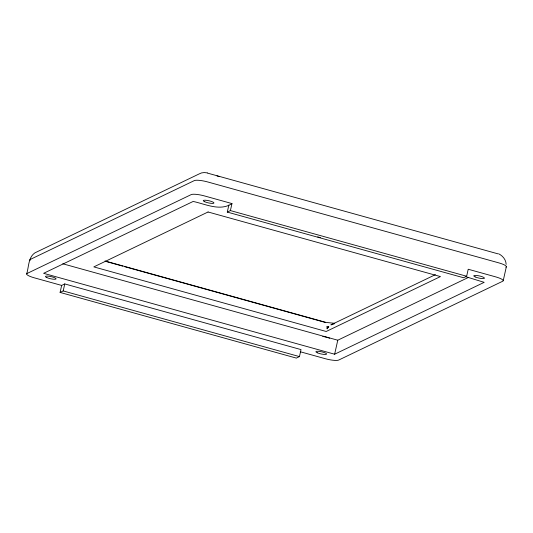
<?xml version="1.0" encoding="UTF-8"?>
<svg xmlns="http://www.w3.org/2000/svg" width="533" height="533" viewBox="0 0 533 533"><rect width="100%" height="100%" fill="white"/><g stroke="black" fill="none" stroke-linecap="round" stroke-linejoin="round"><path stroke-width="0.8" d="M26.65 273.942C28.942 266.96 28.089 257.486 34.905 252.862L198.989 174.005L201.494 172.925L204.206 172.565L207.67 172.919M60.089 292.43L61.655 285.428L64.766 283.929L301.012 349.595L299.453 356.597L296.335 358.096L60.089 292.43L63.2 290.931L299.453 356.597M63.2 290.931L64.766 283.929M300.246 351.747L325.29 358.709A10.986 2.212 12.6 0 0 338.675 360.068L502.766 281.211A10.986 2.212 12.6 0 0 495.61 276.854L468.214 269.245L466.648 276.247L463.537 277.74L227.291 212.074L228.857 205.072M227.291 212.074L230.403 210.575L231.968 203.573L204.579 195.957A10.986 2.212 12.6 0 0 191.194 194.605L27.103 273.462A10.986 2.212 12.6 0 0 34.265 277.813L61.655 285.428M231.968 203.573C220.069 211.581 205.498 204.026 193.153 201.447L43.606 273.322L334.637 354.218L337.769 340.214L468.62 277.327M503.219 280.724L506.35 266.72M328.754 326.616L327.162 328.861L326.896 326.416L328.754 326.616L327.102 328.335M435.408 274.655L330.873 324.89L334.731 323.631M334.637 354.218L484.184 282.343L466.049 276.78M334.551 323.298L326.096 322.425L105.001 260.97M207.743 173.172L497.969 253.841M230.403 210.575L466.648 276.247M106.68 261.67L122.71 266.127M124.309 266.573L325.436 322.478M62.774 263.775L337.769 340.214M317.741 236.859L320.373 237.671M498.695 253.815C502.772 255.82 505.99 259.711 506.15 264.388M217.004 175.903A10.254 2.065 12.6 0 1 219.389 176.643M505.897 267.206A10.986 2.212 12.6 0 0 498.735 262.849L207.71 181.953A10.986 2.212 12.6 0 0 194.325 180.6L30.234 259.458A10.986 2.212 12.6 0 0 30.055 260.584M322.745 336.423A10.254 2.065 12.6 0 1 329.667 338.195M208.063 211.987L93.828 266.893L326.203 331.486L440.445 276.58L208.063 211.987M317.335 352.793A5.497 1.106 12.6 0 0 326.383 354.285A5.497 1.106 12.6 0 0 320.033 351.494A5.497 1.106 12.6 0 0 317.335 352.793M475.189 276.927A5.497 1.106 12.6 0 0 484.237 278.426A5.497 1.106 12.6 0 0 477.888 275.634A5.497 1.106 12.6 0 0 475.189 276.927M46.851 277.606A5.497 1.106 12.6 0 0 55.898 279.099A5.497 1.106 12.6 0 0 49.549 276.314A5.497 1.106 12.6 0 0 46.851 277.606M204.705 201.747A5.497 1.106 12.6 0 0 213.753 203.24A5.497 1.106 12.6 0 0 207.404 200.448A5.497 1.106 12.6 0 0 204.705 201.747"/></g></svg>
